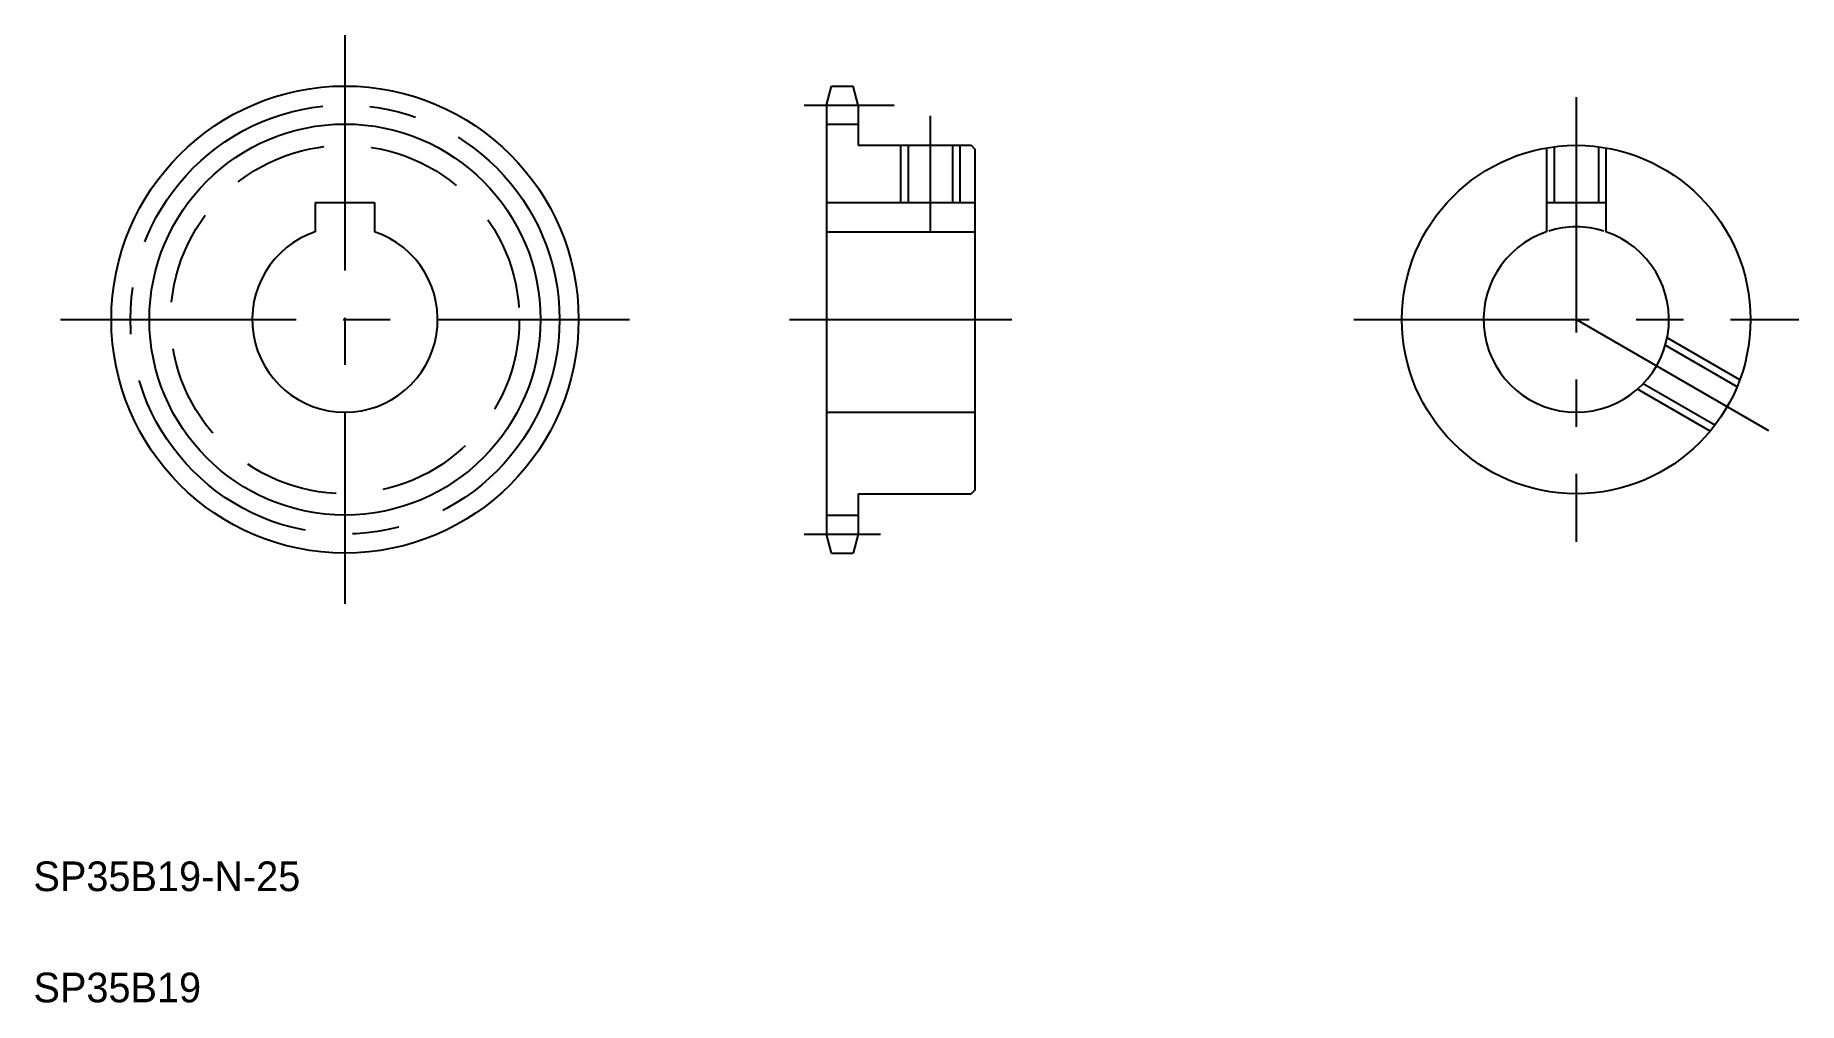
# Model space of a CAD drawing. Extents: x 10 to 248, y 10 to 140.
import ezdxf

# ---------------------------------------------------------------- set-up
doc = ezdxf.new("R2010")
doc.units = 0
doc.linetypes.add('CENTER', pattern=[50.8, 31.75, -6.35, 6.35, -6.35])
doc.linetypes.add('DASHED', pattern=[19.05, 12.7, -6.35])
doc.layers.get('0').update_dxf_attribs({"linetype": 'CONTINUOUS'})
doc.layers.add('CENTER', color=1, linetype='CENTER')

msp = doc.modelspace()

# ---------------------------------------------------------------- linework, layer by layer
at = {"color": 7, "linetype": 'CONTINUOUS'}
for p, q in [((116.92, 131.03), (117.61, 133.6)), ((117.61, 133.6), (120.53, 133.6)), ((121.22, 131.03), (120.53, 133.6)), ((116.92, 131.03), (116.92, 73.16)), ((121.22, 131.03), (121.22, 125.6)), ((116.92, 128.47), (121.22, 128.47)), ((121.22, 125.6), (136.42, 125.6)), ((127.92, 125.6), (127.92, 117.9)), ((133.92, 125.6), (133.92, 117.9)), ((136.42, 125.6), (136.92, 125.1)), ((136.92, 125.1), (136.92, 79.1)), ((48, 117.9), (56, 117.9)), ((48, 117.9), (48, 113.94)), ((56, 117.9), (56, 113.94)), ((56, 116.91), (56, 116.91)), ((116.92, 117.9), (136.92, 117.9)), ((214.02, 117.9), (222.02, 117.9)), ((214.02, 117.9), (214.02, 113.94)), ((222.02, 117.9), (222.02, 113.94)), ((56, 115.92), (56, 115.92)), ((116.92, 113.94), (136.92, 113.94)), ((116.92, 89.6), (136.92, 89.6)), ((121.22, 78.6), (136.42, 78.6)), ((121.22, 78.6), (121.22, 73.16)), ((136.92, 79.1), (136.42, 78.6)), ((116.92, 75.73), (121.22, 75.73)), ((117.61, 70.6), (116.92, 73.16)), ((121.22, 73.16), (120.53, 70.6)), ((117.61, 70.6), (120.53, 70.6))]:
    msp.add_line(p, q, dxfattribs=at)
at = {"color": 3, "linetype": 'CONTINUOUS'}
for p, q in [((126.92, 125.6), (126.92, 117.9)), ((134.92, 125.6), (134.92, 117.9))]:
    msp.add_line(p, q, dxfattribs=at)
at = {"color": 3, "linetype": 'DASHED'}
for p, q in [((214.02, 125.25), (214.02, 117.9)), ((215.02, 125.41), (215.02, 117.9)), ((221.02, 125.41), (221.02, 117.9)), ((222.02, 125.25), (222.02, 117.9)), ((239.7, 93.04), (230.03, 98.63)), ((240.07, 93.98), (230.27, 99.64)), ((236.7, 87.85), (227.03, 93.43)), ((236.07, 87.05), (226.27, 92.71))]:
    msp.add_line(p, q, dxfattribs=at)
at = {"color": 7, "linetype": 'CONTINUOUS'}
for centre, radius in [((52, 102.1), 31.5), ((218.02, 102.1), 23.5)]:
    msp.add_circle(centre, radius, dxfattribs=at)
at = {"color": 3, "linetype": 'CONTINUOUS'}
msp.add_circle((52, 102.1), 26.37, dxfattribs=at)
at = {"color": 3, "linetype": 'DASHED'}
msp.add_circle((52, 102.1), 23.5, dxfattribs=at)
at = {"color": 3, "linetype": 'CONTINUOUS'}
msp.add_arc((218.02, 102.1), 12.5, 72.7825, 107.2175, dxfattribs=at)
at = {"color": 7, "linetype": 'CONTINUOUS'}
for centre in [(52, 102.1), (218.02, 102.1)]:
    msp.add_arc(centre, 12.5, 108.6629, 71.3371, dxfattribs=at)
at = {"layer": 'CENTER', "color": 1, "linetype": 'CENTER'}
for p, q in [((52, 140.45), (52, 63.75)), ((113.92, 131.03), (126.07, 131.03)), ((218.02, 132.1), (218.02, 72.1)), ((130.92, 129.6), (130.92, 113.9)), ((13.65, 102.1), (90.35, 102.1)), ((111.92, 102.1), (141.92, 102.1)), ((188.02, 102.1), (248.02, 102.1)), ((244, 87.1), (218.02, 102.1)), ((113.92, 73.16), (124.22, 73.16))]:
    msp.add_line(p, q, dxfattribs=at)
msp.add_circle((52, 102.1), 28.93, dxfattribs=at)

# ---------------------------------------------------------------- texts
at = {"color": 7, "linetype": 'CONTINUOUS'}
for s, p in [('SP35B19-N-25', (10, 25)), ('SP35B19', (10, 10))]:
    msp.add_text(s, height=4, dxfattribs=at).set_placement(p)

doc.saveas('drawing.dxf')
